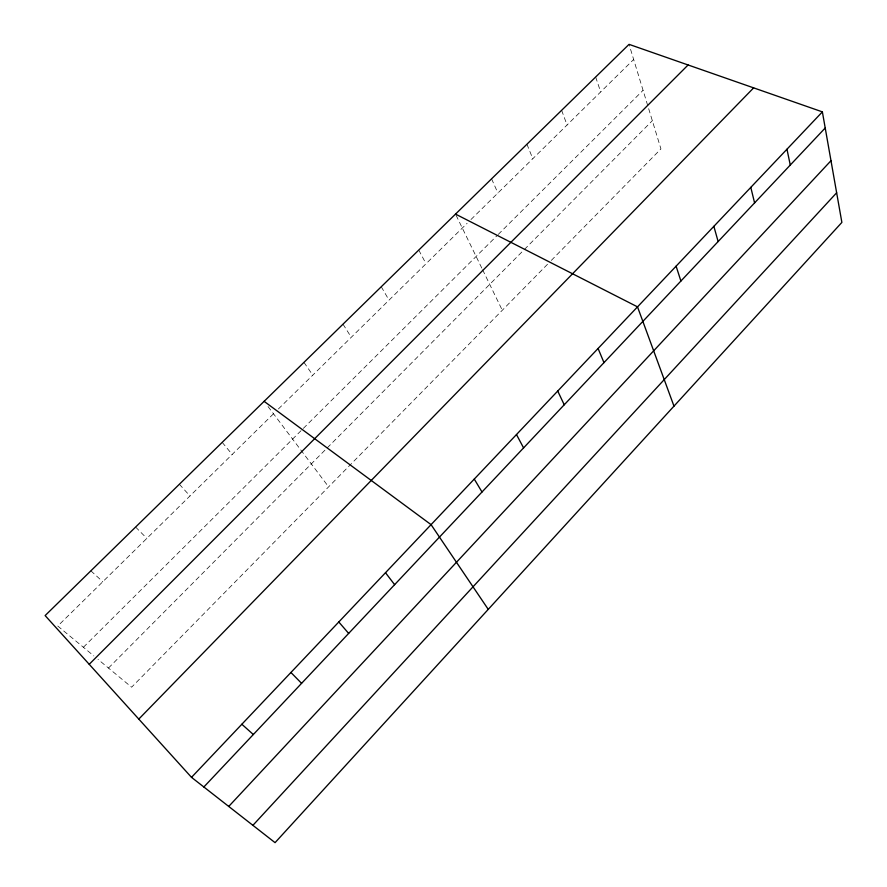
<?xml version="1.0" encoding="UTF-8"?>
<svg xmlns="http://www.w3.org/2000/svg" width="887" height="887" viewBox="0 0 887 887"><rect width="100%" height="100%" fill="white"/><g stroke="black" fill="none" stroke-linecap="round" stroke-linejoin="round"><path stroke-width="0.67" stroke-dasharray="4.43 3.33" d="M547.501 264.282L131.609 687.203L98.025 659.385M551.304 260.412L660.937 148.916L629.049 44.35M108.469 668.044L523.419 250.433M524.394 249.458L652.333 120.699M83.389 647.277L302.367 429.363M303.343 428.388L497.285 235.388M498.25 234.423L643.075 90.308M273.495 413.797L57.755 626.034L93.845 655.925M278.407 408.962L467.116 223.313M470.964 219.532L633.662 59.473M90.862 570.829L102.792 581.728M135.6 527.066L146.854 538.387M179.362 484.247L189.973 495.966M222.194 442.358L232.183 454.443M268.029 406.534L328.622 486.863M303.953 362.373L312.778 375.146M342.992 324.187L351.285 337.271M381.255 286.756L389.027 300.139M418.753 250.067L426.026 263.738M456.084 215.264L482.029 268.584M482.617 269.803L502.286 310.25M491.575 178.841L497.895 193.033M526.933 144.248L532.799 158.695M561.626 110.31L567.059 125M595.654 77.025L600.676 91.926"/><path stroke-width="1.33" d="M252.906 825.331L836.652 192.767M228.735 806.438L830.986 160.702M203.855 786.991L825.22 127.983M191.514 777.345L822.371 111.873L629.049 44.35L45.126 615.578L191.514 777.345L275.059 842.65L841.874 222.415L822.371 111.873M138.793 719.091L753.64 87.868M89.221 664.296L688.101 64.973M455.519 214.1L637.52 306.869L673.976 406.135M264.115 401.345L431.071 524.649L488.249 609.369M241.852 724.258L253.327 734.514M290.925 672.479L301.58 683.334M338.801 621.987L348.658 633.407M385.501 572.725L394.615 584.666M474.268 479.08L481.996 491.986M516.478 434.552L523.574 447.891M557.735 391.034L564.221 404.782M598.082 348.48L603.969 362.628M676.105 266.167L680.906 281.035M713.858 226.34L718.137 241.552M750.801 187.379L754.582 202.89M786.969 149.227L790.273 165.049"/></g></svg>
